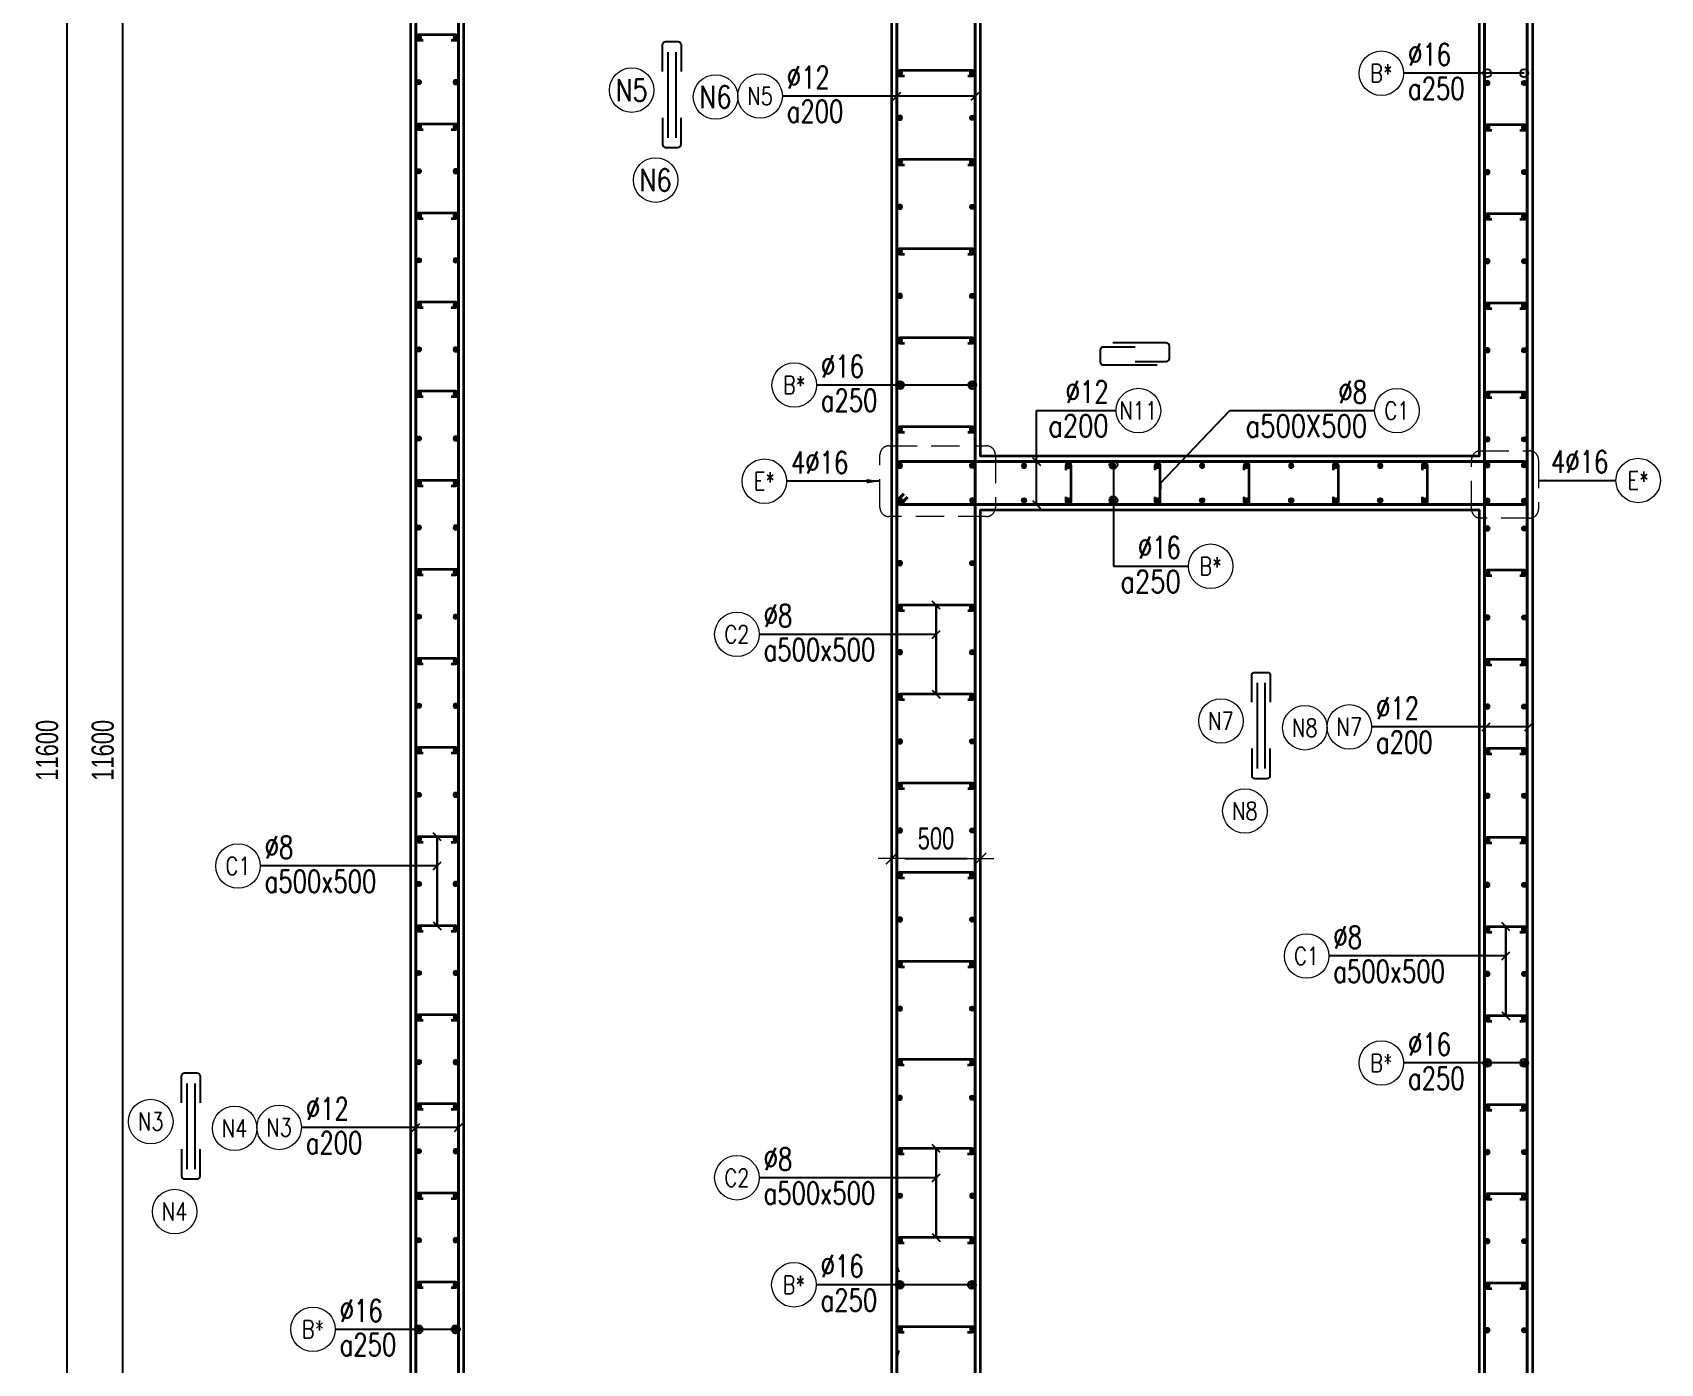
# Model space of a CAD drawing. Header units: millimetres. Extents: x 738475 to 1279438, y -34239 to 156422.
# Drawn here: x 1106320 to 1115459, y 139099 to 146568 of the extents above; entities that cross this region are included whole.
import ezdxf
from ezdxf.enums import TextEntityAlignment as Align

# ---------------------------------------------------------------- set-up
doc = ezdxf.new("R2010")
doc.units = ezdxf.units.MM
doc.header["$MEASUREMENT"] = 0
doc.linetypes.add('HIDDEN', pattern=[9.525, 6.35, -3.175])
doc.linetypes.add('HIDDEN2', pattern=[4.7625, 3.175, -1.5875])
doc.layers.get('0').update_dxf_attribs({"lineweight": 20})
doc.layers.get('Defpoints').update_dxf_attribs({"color": 151, "lineweight": 9})
for name, color, linetype in [('Hidden', 9, 'HIDDEN'), ('Leader', 6, 'Continuous'), ('Ligature', 1, 'Continuous')]:
    doc.layers.add(name, color=color, linetype=linetype)
for name, color, linetype, lineweight in [('KC-LEADER', 153, 'Continuous', 18), ('KC-THEP', 6, 'Continuous', 40), ('NDC_S_DIM', 1, 'Continuous', 15), ('NDC_S_HIDDEN', 8, 'HIDDEN2', 13), ('NDC_S_LEADER', 1, 'Continuous', 15), ('NDC_S_REBAR', 4, 'Continuous', 35), ('NDC_S_STIRRUP', 4, 'Continuous', 40), ('NDC_S_VN TEXT', 7, 'Continuous', 20), ('NDC_S_WALL', 6, 'Continuous', 35)]:
    doc.layers.add(name, color=color, linetype=linetype, lineweight=lineweight)
doc.styles.add('NDC_DIM', font='', dxfattribs={"width": 0.75})
doc.styles.add('NDC_EN TXT', font='romans.shx', dxfattribs={"width": 0.8})
doc.styles.get('NDC_DIM').set_extended_font_data('Dotum')
doc.dimstyles.new('NDC_dim_25', dxfattribs={"dimscale": 25, "dimtxt": 2.5, "dimasz": 1.5, "dimexe": 1.5, "dimexo": 2.5, "dimgap": 1, "dimtad": 1, "dimdec": 0, "dimzin": 0, "dimdsep": 46, "dimtxsty": 'NDC_DIM', "dimblk": 'DIMMARK', "dimcen": 0.09, "dimdle": 1.2, "dimclrd": 1, "dimclre": 1, "dimclrt": 3, "dimadec": 0, "dimazin": 0, "dimtfac": 1, "dimtdec": 0, "dimtix": 1, "dimtofl": 0, "dimtmove": 0, "dimatfit": 3, "dimfxl": 6, "dimfxlon": 1, "dimtolj": 1, "dimtzin": 0, "dimarcsym": 0})
doc.dimstyles.new('NDC_dim_30', dxfattribs={"dimscale": 30, "dimtxt": 2.5, "dimasz": 1.5, "dimexe": 1.5, "dimexo": 2.5, "dimgap": 1, "dimtad": 1, "dimdec": 0, "dimzin": 0, "dimdsep": 46, "dimtxsty": 'NDC_DIM', "dimblk": 'DIMMARK', "dimcen": 0.09, "dimdle": 1.2, "dimclrd": 1, "dimclre": 1, "dimclrt": 3, "dimadec": 0, "dimazin": 0, "dimtfac": 1, "dimtdec": 0, "dimtix": 1, "dimtofl": 0, "dimtmove": 0, "dimatfit": 3, "dimfxl": 6, "dimfxlon": 1, "dimtolj": 1, "dimtzin": 0, "dimarcsym": 0})
doc.dimstyles.new('NDC_dim_50', dxfattribs={"dimscale": 50, "dimtxt": 2.5, "dimasz": 1.5, "dimexe": 1.5, "dimexo": 2.5, "dimgap": 1, "dimtad": 1, "dimdec": 0, "dimzin": 0, "dimdsep": 46, "dimtxsty": 'NDC_DIM', "dimblk": 'DIMMARK', "dimcen": 0.09, "dimdle": 1.2, "dimclrd": 1, "dimclre": 1, "dimclrt": 3, "dimadec": 0, "dimazin": 0, "dimtfac": 1, "dimtdec": 0, "dimtix": 1, "dimtofl": 0, "dimtmove": 0, "dimatfit": 3, "dimfxl": 6, "dimfxlon": 1, "dimtolj": 1, "dimtzin": 0, "dimarcsym": 0})

# ---------------------------------------------------------------- blocks, each defined once
blk = doc.blocks.new('THEP')
at = {"layer": 'KC-LEADER', "color": 6}
blk.add_circle((0, 0), 14, dxfattribs=at)
at = {"layer": 'KC-THEP'}
for p, q in [((-14, 0), (14, 0)), ((9.9, 9.9), (-9.9, -9.9)), ((-9.9, 9.9), (9.9, -9.9)), ((0, 14), (0, -14))]:
    blk.add_line(p, q, dxfattribs=at)
blk = doc.blocks.new('A$C7BC65A55')
at = {"layer": 'Ligature'}
for p, q in [((-15.2, 372, 0), (-15.2, 38.5, 0)), ((15.2, 372, 0), (15.2, 38.5, 0))]:
    blk.add_line(p, q, dxfattribs=at)
for points in [[(-36.2, 296.5), (-36.2, 400.9, -0.414214), (-24, 413.1), (24, 413.1, -0.414214), (36.2, 400.9), (36.2, 296.5)], [(-36.2, 116.5), (-36.2, 12.2, 0.414214), (-24, 0), (24, 0, 0.414214), (36.2, 12.2), (36.2, 116.5)]]:
    blk.add_lwpolyline(points, format="xyb", dxfattribs=at)
blk = doc.blocks.new('DIMMARK')
at = {"layer": 'NDC_S_DIM', "color": 1}
blk.add_line((-1.5, 0), (1, 0), dxfattribs=at)
at = {"layer": 'NDC_S_DIM', "color": 2, "const_width": 0.1}
blk.add_lwpolyline([(-0.42, -0.42), (0.42, 0.42)], dxfattribs=at)
blk = doc.blocks.new('*U11')
blk.add_circle((-2.5, 0), 2.5)
at = {"layer": 'NDC_S_VN TEXT', "color": 3, "style": 'NDC_EN TXT', "width": 0.75}
for tag, p in [('DK1', (0.5, 0.85)), ('KC1', (0.5, -2.97))]:
    blk.add_attdef(tag, p, '', height=2.5, dxfattribs=at)
at = {"layer": 'NDC_S_VN TEXT', "color": 7, "style": 'NDC_EN TXT', "width": 0.8}
blk.add_attdef('SH2', text='', height=2, dxfattribs=at).set_placement((-2.5, 0), align=Align.MIDDLE)
blk = doc.blocks.new('*U12')
blk.add_circle((-2.5, 0), 2.5)
at = {"layer": 'NDC_S_VN TEXT', "color": 3, "style": 'NDC_EN TXT', "width": 0.75}
for tag, p in [('DK1', (0.5, 0.85)), ('KC1', (0.5, -2.97))]:
    blk.add_attdef(tag, p, '', height=2.5, dxfattribs=at)
at = {"layer": 'NDC_S_VN TEXT', "color": 7, "style": 'NDC_EN TXT', "width": 0.8}
blk.add_attdef('SH2', text='', height=2, dxfattribs=at).set_placement((-2.5, 0), align=Align.MIDDLE)
blk = doc.blocks.new('*D1309')
at = {"layer": 'Defpoints', "color": 0, "transparency": 16777216}
for p in [(1111642, 141932.1), (1111142, 141740.7), (1111642, 141740.7)]:
    blk.add_point(p, dxfattribs=at)
at = {"layer": 'NDC_S_DIM', "color": 1, "lineweight": -2, "transparency": 16777216}
for p, q in [((1111142, 141865.7), (1111142, 142007.1)), ((1111217, 141932.1), (1111567, 141932.1)), ((1111642, 141865.7), (1111642, 142007.1))]:
    blk.add_line(p, q, dxfattribs=at)
at = {"layer": 'NDC_S_DIM', "color": 1, "lineweight": -2, "transparency": 16777216, "xscale": 75, "yscale": 75, "zscale": 75, "rotation": 180}
blk.add_blockref('DIMMARK', (1111142, 141932.1), dxfattribs=at)
at = {"layer": 'NDC_S_DIM', "color": 1, "lineweight": -2, "transparency": 16777216, "xscale": 75, "yscale": 75, "zscale": 75}
blk.add_blockref('DIMMARK', (1111642, 141932.1), dxfattribs=at)
at = {"layer": 'NDC_S_DIM', "color": 3, "transparency": 16777216, "insert": (1111392, 142044.7), "char_height": 125, "attachment_point": 5, "style": 'NDC_DIM'}
blk.add_mtext('\\A1;500', dxfattribs=at)
blk = doc.blocks.new('*U13')
blk.add_circle((-2.5, 0), 2.5)
at = {"layer": 'NDC_S_VN TEXT', "color": 3, "style": 'NDC_EN TXT', "width": 0.75}
blk.add_attdef('DK1', (0.5, 0.85), '', height=2.5, dxfattribs=at)
at = {"layer": 'NDC_S_VN TEXT', "color": 7, "style": 'NDC_EN TXT', "width": 0.8}
blk.add_attdef('SH2', text='', height=2, dxfattribs=at).set_placement((-2.5, 0), align=Align.MIDDLE)
blk = doc.blocks.new('*U9')
blk.add_circle((2.5, 0), 2.5)
at = {"layer": 'NDC_S_VN TEXT', "color": 3, "style": 'NDC_EN TXT', "width": 0.75}
blk.add_attdef('DK2', text='', height=2.5, dxfattribs=at).set_placement((-0.85, 0.85), align=Align.RIGHT)
at = {"layer": 'NDC_S_VN TEXT', "color": 7, "style": 'NDC_EN TXT', "width": 0.8}
blk.add_attdef('SH3', text='', height=2, dxfattribs=at).set_placement((2.5, 0), align=Align.MIDDLE)
blk = doc.blocks.new('*U1302')
at = {"layer": 'KC-THEP', "xscale": -1, "rotation": 170.331435563619}
blk.add_blockref('THEP', (0, 0), dxfattribs=at)
blk = doc.blocks.new('*U1295')
at = {"layer": 'NDC_S_HIDDEN', "color": 0, "linetype": 'ByBlock', "lineweight": -2, "transparency": 16777216}
for p in [(0, 0), (250, 0), (500, 0), (750, 0), (1000, 0), (1250, 0), (1500, 0), (1750, 0), (2000, 0), (2250, 0)]:
    blk.add_blockref('*U1302', p, dxfattribs=at)
blk = doc.blocks.new('*U1304')
at = {"layer": 'KC-THEP', "xscale": -1, "rotation": 170.331435563619}
blk.add_blockref('THEP', (0, 0), dxfattribs=at)
blk = doc.blocks.new('*U1303')
at = {"layer": 'NDC_S_HIDDEN', "color": 0, "linetype": 'ByBlock', "lineweight": -2, "transparency": 16777216}
for p in [(0, 0), (250, 0), (500, 0), (750, 0), (1000, 0), (1250, 0), (1500, 0), (1750, 0), (2000, 0), (2250, 0)]:
    blk.add_blockref('*U1304', p, dxfattribs=at)
blk = doc.blocks.new('*U1306')
at = {"layer": 'NDC_S_REBAR'}
blk.add_lwpolyline([(-15, -75), (-15, -100, 1), (15, -100), (15, 100, 1), (-15, 100), (-15, 75)], format="xyb", dxfattribs=at)
blk = doc.blocks.new('*U1305')
at = {"layer": 'NDC_S_HIDDEN', "color": 0, "linetype": 'ByBlock', "lineweight": -2, "transparency": 16777216}
for p in [(0, 0), (500, 0), (1000, 0), (1500, 0), (2000, 0)]:
    blk.add_blockref('*U1306', p, dxfattribs=at)
blk = doc.blocks.new('*U10')
blk.add_circle((2.5, 0), 2.5)
at = {"layer": 'NDC_S_VN TEXT', "color": 3, "style": 'NDC_EN TXT'}
for tag, width, p in [('DK2', 0.75, (-0.85, 0.85)), ('KC2', 0.8, (-0.85, -2.97))]:
    blk.add_attdef(tag, text='', height=2.5, dxfattribs=dict(at, width=width)).set_placement(p, align=Align.RIGHT)
at = {"layer": 'NDC_S_VN TEXT', "color": 7, "style": 'NDC_EN TXT', "width": 0.8}
blk.add_attdef('SH3', text='', height=2, dxfattribs=at).set_placement((2.5, 0), align=Align.MIDDLE)
blk = doc.blocks.new('A$C72321851')
at = {"layer": 'Ligature'}
for points in [[(-60.9, -129.3), (-60.9, 170.9, -0.414214), (-43.3, 188.5), (25.8, 188.5, -0.414214), (43.4, 170.9), (43.4, -4.3)], [(-39.7, -4.3), (-39.7, -179.5, 0.414214), (-22.1, -197.1), (47, -197.1, 0.414214), (64.6, -179.5), (64.6, 120.7)]]:
    blk.add_lwpolyline(points, format="xyb", dxfattribs=at)
blk = doc.blocks.new('*D1313')
at = {"layer": 'Defpoints', "color": 0, "transparency": 16777216}
for p in [(1106827.4, 148340.1), (1109071.3, 148340.1), (1109180.6, 136740.1)]:
    blk.add_point(p, dxfattribs=at)
at = {"layer": 'NDC_S_DIM', "color": 1, "lineweight": -2, "transparency": 16777216}
for p, q in [((1107127.4, 148340.1), (1106752.4, 148340.1)), ((1106827.4, 136815.1), (1106827.4, 148265.1)), ((1107127.4, 136740.1), (1106752.4, 136740.1))]:
    blk.add_line(p, q, dxfattribs=at)
at = {"layer": 'NDC_S_DIM', "color": 1, "lineweight": -2, "transparency": 16777216, "xscale": 75, "yscale": 75, "zscale": 75}
for p, rotation in [((1106827.4, 148340.1), 90), ((1106827.4, 136740.1), 270)]:
    blk.add_blockref('DIMMARK', p, dxfattribs=dict(at, rotation=rotation))
at = {"layer": 'NDC_S_DIM', "color": 3, "transparency": 16777216, "insert": (1106714.8, 142540.1), "char_height": 125, "attachment_point": 5, "rotation": 90, "style": 'NDC_DIM'}
blk.add_mtext('\\A1;11600', dxfattribs=at)
blk = doc.blocks.new('*D1335')
at = {"layer": 'Defpoints', "color": 0, "ltscale": 200, "transparency": 16777216}
for p in [(1106514.8, 148340.1), (1108555.9, 148340.1), (1108556, 136740.4)]:
    blk.add_point(p, dxfattribs=at)
at = {"layer": 'NDC_S_DIM', "color": 1, "lineweight": -2, "ltscale": 200, "transparency": 16777216}
for p, q in [((1106814.8, 148340.1), (1106439.8, 148340.1)), ((1106514.8, 136815.4), (1106514.8, 148265.1)), ((1106814.8, 136740.4), (1106439.8, 136740.4))]:
    blk.add_line(p, q, dxfattribs=at)
at = {"layer": 'NDC_S_DIM', "color": 1, "lineweight": -2, "ltscale": 200, "transparency": 16777216, "xscale": 75, "yscale": 75, "zscale": 75}
for p, rotation in [((1106514.8, 148340.1), 90), ((1106514.8, 136740.4), 270)]:
    blk.add_blockref('DIMMARK', p, dxfattribs=dict(at, rotation=rotation))
at = {"layer": 'NDC_S_DIM', "color": 3, "ltscale": 200, "transparency": 16777216, "insert": (1106402.2, 142540.2), "char_height": 125, "attachment_point": 5, "rotation": 90, "style": 'NDC_DIM'}
blk.add_mtext('\\A1;11600', dxfattribs=at)

msp = doc.modelspace()

# ---------------------------------------------------------------- linework, layer by layer
for centre in [(1109683.672, 146245.096), (1110154.641, 146206.936), (1109818.12, 145740.093), (1112991.726, 142704.578), (1113462.695, 142666.418), (1113126.174, 142199.575), (1106983.672, 140456.368), (1107454.641, 140418.208), (1107118.12, 139951.366)]:
    msp.add_circle(centre, 125)
at = {"layer": 'NDC_S_HIDDEN', "ltscale": 50}
for points in [[(1111127.388, 144248.489), (1111675.487, 144248.489, -0.41421356), (1111725.487, 144198.489), (1111725.487, 143902.369, -0.41421356), (1111675.487, 143852.369), (1111127.388, 143852.369, -0.41421356), (1111077.388, 143902.369), (1111077.388, 144198.489, -0.41421356)], [(1114448.696, 144220.522), (1114724.539, 144220.522, -0.41421356), (1114774.539, 144170.522), (1114774.539, 143892.973, -0.41421356), (1114724.539, 143842.973), (1114448.696, 143842.973, -0.41421356), (1114398.696, 143892.973), (1114398.696, 144170.522, -0.41421356)]]:
    msp.add_lwpolyline(points, format="xyb", close=True, dxfattribs=at)
at = {"layer": 'NDC_S_REBAR'}
for points in [[(1108670.483, 146525.098), (1108695.483, 146525.098, 1), (1108695.483, 146555.098), (1108488.459, 146555.098, 1), (1108488.459, 146525.098), (1108513.459, 146525.098)], [(1111570.483, 146325.098), (1111595.483, 146325.098, 1), (1111595.483, 146355.098), (1111190.014, 146355.098, 1), (1111190.014, 146325.098), (1111215.014, 146325.098)], [(1108670.483, 146025.098), (1108695.483, 146025.098, 1), (1108695.483, 146055.098), (1108488.459, 146055.098, 1), (1108488.459, 146025.098), (1108513.459, 146025.098)], [(1114669.684, 146020.18), (1114694.684, 146020.18, 1), (1114694.684, 146050.18), (1114487.659, 146050.18, 1), (1114487.659, 146020.18), (1114512.659, 146020.18)], [(1111570.483, 145825.098), (1111595.483, 145825.098, 1), (1111595.483, 145855.098), (1111190.014, 145855.098, 1), (1111190.014, 145825.098), (1111215.014, 145825.098)], [(1108670.483, 145525.098), (1108695.483, 145525.098, 1), (1108695.483, 145555.098), (1108488.459, 145555.098, 1), (1108488.459, 145525.098), (1108513.459, 145525.098)], [(1114669.684, 145520.18), (1114694.684, 145520.18, 1), (1114694.684, 145550.18), (1114487.659, 145550.18, 1), (1114487.659, 145520.18), (1114512.659, 145520.18)], [(1111570.483, 145325.098), (1111595.483, 145325.098, 1), (1111595.483, 145355.098), (1111190.014, 145355.098, 1), (1111190.014, 145325.098), (1111215.014, 145325.098)], [(1108670.483, 145025.098), (1108695.483, 145025.098, 1), (1108695.483, 145055.098), (1108488.459, 145055.098, 1), (1108488.459, 145025.098), (1108513.459, 145025.098)], [(1114669.684, 145020.18), (1114694.684, 145020.18, 1), (1114694.684, 145050.18), (1114487.659, 145050.18, 1), (1114487.659, 145020.18), (1114512.659, 145020.18)], [(1111570.483, 144825.098), (1111595.483, 144825.098, 1), (1111595.483, 144855.098), (1111190.014, 144855.098, 1), (1111190.014, 144825.098), (1111215.014, 144825.098)], [(1108670.483, 144525.098), (1108695.483, 144525.098, 1), (1108695.483, 144555.098), (1108488.459, 144555.098, 1), (1108488.459, 144525.098), (1108513.459, 144525.098)], [(1114669.684, 144520.18), (1114694.684, 144520.18, 1), (1114694.684, 144550.18), (1114487.659, 144550.18, 1), (1114487.659, 144520.18), (1114512.659, 144520.18)], [(1111570.483, 144325.098), (1111595.483, 144325.098, 1), (1111595.483, 144355.098), (1111190.014, 144355.098, 1), (1111190.014, 144325.098), (1111215.014, 144325.098)], [(1108670.483, 144025.098), (1108695.483, 144025.098, 1), (1108695.483, 144055.098), (1108488.459, 144055.098, 1), (1108488.459, 144025.098), (1108513.459, 144025.098)], [(1108670.483, 143525.098), (1108695.483, 143525.098, 1), (1108695.483, 143555.098), (1108488.459, 143555.098, 1), (1108488.459, 143525.098), (1108513.459, 143525.098)], [(1114669.684, 143520.18), (1114694.684, 143520.18, 1), (1114694.684, 143550.18), (1114487.659, 143550.18, 1), (1114487.659, 143520.18), (1114512.659, 143520.18)], [(1111570.483, 143325.098), (1111595.483, 143325.098, 1), (1111595.483, 143355.098), (1111190.014, 143355.098, 1), (1111190.014, 143325.098), (1111215.014, 143325.098)], [(1108670.483, 143025.098), (1108695.483, 143025.098, 1), (1108695.483, 143055.098), (1108488.459, 143055.098, 1), (1108488.459, 143025.098), (1108513.459, 143025.098)], [(1114669.684, 143020.18), (1114694.684, 143020.18, 1), (1114694.684, 143050.18), (1114487.659, 143050.18, 1), (1114487.659, 143020.18), (1114512.659, 143020.18)], [(1111570.483, 142825.098), (1111595.483, 142825.098, 1), (1111595.483, 142855.098), (1111190.014, 142855.098, 1), (1111190.014, 142825.098), (1111215.014, 142825.098)], [(1108670.483, 142525.098), (1108695.483, 142525.098, 1), (1108695.483, 142555.098), (1108488.459, 142555.098, 1), (1108488.459, 142525.098), (1108513.459, 142525.098)], [(1114669.684, 142520.18), (1114694.684, 142520.18, 1), (1114694.684, 142550.18), (1114487.659, 142550.18, 1), (1114487.659, 142520.18), (1114512.659, 142520.18)], [(1111570.483, 142325.098), (1111595.483, 142325.098, 1), (1111595.483, 142355.098), (1111190.014, 142355.098, 1), (1111190.014, 142325.098), (1111215.014, 142325.098)], [(1108670.483, 142025.098), (1108695.483, 142025.098, 1), (1108695.483, 142055.098), (1108488.459, 142055.098, 1), (1108488.459, 142025.098), (1108513.459, 142025.098)], [(1114669.684, 142020.18), (1114694.684, 142020.18, 1), (1114694.684, 142050.18), (1114487.659, 142050.18, 1), (1114487.659, 142020.18), (1114512.659, 142020.18)], [(1111570.483, 141825.098), (1111595.483, 141825.098, 1), (1111595.483, 141855.098), (1111190.014, 141855.098, 1), (1111190.014, 141825.098), (1111215.014, 141825.098)], [(1108670.483, 141525.098), (1108695.483, 141525.098, 1), (1108695.483, 141555.098), (1108488.459, 141555.098, 1), (1108488.459, 141525.098), (1108513.459, 141525.098)], [(1114669.684, 141520.18), (1114694.684, 141520.18, 1), (1114694.684, 141550.18), (1114487.659, 141550.18, 1), (1114487.659, 141520.18), (1114512.659, 141520.18)], [(1111570.483, 141325.098), (1111595.483, 141325.098, 1), (1111595.483, 141355.098), (1111190.014, 141355.098, 1), (1111190.014, 141325.098), (1111215.014, 141325.098)], [(1108670.483, 141025.098), (1108695.483, 141025.098, 1), (1108695.483, 141055.098), (1108488.459, 141055.098, 1), (1108488.459, 141025.098), (1108513.459, 141025.098)], [(1114669.684, 141020.18), (1114694.684, 141020.18, 1), (1114694.684, 141050.18), (1114487.659, 141050.18, 1), (1114487.659, 141020.18), (1114512.659, 141020.18)], [(1111568.928, 140775.098), (1111593.928, 140775.098, 1), (1111593.928, 140805.098), (1111188.459, 140805.098, 1), (1111188.459, 140775.098), (1111213.459, 140775.098)], [(1108670.483, 140525.098), (1108695.483, 140525.098, 1), (1108695.483, 140555.098), (1108488.459, 140555.098, 1), (1108488.459, 140525.098), (1108513.459, 140525.098)], [(1114669.684, 140520.18), (1114694.684, 140520.18, 1), (1114694.684, 140550.18), (1114487.659, 140550.18, 1), (1114487.659, 140520.18), (1114512.659, 140520.18)], [(1111568.928, 140275.098), (1111593.928, 140275.098, 1), (1111593.928, 140305.098), (1111188.459, 140305.098, 1), (1111188.459, 140275.098), (1111213.459, 140275.098)], [(1108670.483, 140025.098), (1108695.483, 140025.098, 1), (1108695.483, 140055.098), (1108488.459, 140055.098, 1), (1108488.459, 140025.098), (1108513.459, 140025.098)], [(1114669.684, 140020.18), (1114694.684, 140020.18, 1), (1114694.684, 140050.18), (1114487.659, 140050.18, 1), (1114487.659, 140020.18), (1114512.659, 140020.18)], [(1111568.928, 139775.098), (1111593.928, 139775.098, 1), (1111593.928, 139805.098), (1111188.459, 139805.098, 1), (1111188.459, 139775.098), (1111213.459, 139775.098)], [(1108670.483, 139525.098), (1108695.483, 139525.098, 1), (1108695.483, 139555.098), (1108488.459, 139555.098, 1), (1108488.459, 139525.098), (1108513.459, 139525.098)], [(1114669.684, 139520.18), (1114694.684, 139520.18, 1), (1114694.684, 139550.18), (1114487.659, 139550.18, 1), (1114487.659, 139520.18), (1114512.659, 139520.18)], [(1111568.928, 139275.098), (1111593.928, 139275.098, 1), (1111593.928, 139305.098), (1111188.459, 139305.098, 1), (1111188.459, 139275.098), (1111213.459, 139275.098)]]:
    msp.add_lwpolyline(points, format="xyb", dxfattribs=at)
at = {"layer": 'NDC_S_STIRRUP'}
for points in [[(1108511.971, 136430.098), (1108471.971, 136390.098, 0.41421356), (1108491.971, 136370.098), (1108691.971, 136370.098, 0.41421356), (1108711.971, 136390.098), (1108711.971, 148690.098, 0.41421356), (1108691.971, 148710.098), (1108491.971, 148710.098, 0.41421356), (1108471.971, 148690.098), (1108471.971, 136390.098, 0.41421356), (1108491.971, 136370.098), (1108531.971, 136410.098)], [(1111181.971, 139171.449), (1111171.971, 139141.449), (1111171.971, 148690.098, -0.41421356), (1111191.971, 148710.098), (1111591.971, 148710.098, -0.41421356), (1111611.971, 148690.098), (1111611.971, 145440.773), (1111611.971, 145440.773)], [(1114511.171, 136430.098), (1114471.171, 136390.098, 0.41421356), (1114491.171, 136370.098), (1114691.171, 136370.098, 0.41421356), (1114711.171, 136390.098), (1114711.171, 148690.098, 0.41421356), (1114691.171, 148710.098), (1114491.171, 148710.098, 0.41421356), (1114471.171, 148690.098), (1114471.171, 136390.098, 0.41421356), (1114491.171, 136370.098), (1114531.171, 136410.098)], [(1111611.971, 145940.098), (1111611.971, 145940.098), (1111611.971, 136390.098, -0.41421356), (1111591.971, 136370.098), (1111191.971, 136370.098, -0.41421356), (1111171.971, 136390.098), (1111171.971, 139640.773), (1111181.971, 139610.773)], [(1111231.971, 143960.098), (1111191.971, 143920.098, -0.41421356), (1111171.971, 143940.098), (1111171.971, 144140.098, -0.41421356), (1111191.971, 144160.098), (1114691.171, 144160.098, -0.41421356), (1114711.171, 144140.098), (1114711.171, 143940.098, -0.41435759), (1114691.171, 143920.098), (1111191.971, 143920.098, -0.41421356), (1111171.971, 143940.098), (1111211.971, 143980.098)], [(1111231.971, 143960.098), (1111191.971, 143920.098, -0.41421356), (1111171.971, 143940.098), (1111171.971, 144140.098, -0.41421356), (1111191.971, 144160.098), (1114691.171, 144160.098, -0.41421356), (1114711.171, 144140.098), (1114711.171, 143940.098, -0.41435759), (1114691.171, 143920.098), (1111191.971, 143920.098, -0.41421356), (1111171.971, 143940.098), (1111211.971, 143980.098)]]:
    msp.add_lwpolyline(points, format="xyb", dxfattribs=at)
at = {"layer": 'NDC_S_WALL'}
for points in [[(1108441.971, 148740.098), (1108441.971, 136340.098), (1109391.971, 136340.098), (1109391.971, 136640.098), (1108741.971, 136640.098), (1108741.971, 148440.098)], [(1111141.971, 148440.098), (1111141.971, 136640.098), (1110491.971, 136640.098), (1110491.971, 136340.098), (1111141.971, 136340.098), (1111641.971, 136340.098), (1111641.971, 143890.098), (1114441.971, 143890.098), (1114441.971, 136340.098), (1115291.971, 136340.098), (1115291.971, 136840.098), (1114741.971, 136840.098), (1114741.971, 148240.098)], [(1114441.971, 148240.098), (1114441.971, 144190.098), (1111641.971, 144190.098), (1111641.971, 148240.098)]]:
    msp.add_lwpolyline(points, dxfattribs=at)

# ---------------------------------------------------------------- block references
at = {"layer": 'Hidden', "xscale": 1.44, "yscale": 1.44, "zscale": 1.44}
for p in [(1109908.752, 145922.815, 0.03), (1113216.806, 142382.298, 0.03), (1107208.752, 140134.088, 0.03)]:
    msp.add_blockref('A$C7BC65A55', p, dxfattribs=at)
at = {"layer": 'KC-THEP'}
for p, rotation in [((1108488.459, 146540.098), 189.6685644363809), ((1111595.483, 146340.098), 9.668564436380926), ((1108488.459, 146290.098), 189.6685644363809), ((1114694.684, 146285.18), 9.668564436380926), ((1108488.459, 146040.098), 189.6685644363809), ((1111595.483, 146090.098), 9.668564436380926), ((1114694.684, 146035.18), 9.668564436380926), ((1108488.459, 145790.098), 189.6685644363809), ((1111595.483, 145840.098), 9.668564436380926), ((1114694.684, 145785.18), 9.668564436380926), ((1111595.483, 145590.098), 9.668564436380926), ((1108488.459, 145540.098), 189.6685644363809), ((1114694.684, 145535.18), 9.668564436380926), ((1111595.483, 145340.098), 9.668564436380926), ((1108488.459, 145290.098), 189.6685644363809), ((1114694.684, 145285.18), 9.668564436380926), ((1108488.459, 145040.098), 189.6685644363809), ((1111595.483, 145090.098), 9.668564436380926), ((1114694.684, 145035.18), 9.668564436380926), ((1111595.483, 144840.098), 9.668564436380926), ((1108488.459, 144790.098), 189.6685644363809), ((1114694.684, 144785.18), 9.668564436380926), ((1111595.483, 144590.098), 9.668564436380926), ((1108488.459, 144540.098), 189.6685644363809), ((1114694.684, 144535.18), 9.668564436380926), ((1108488.459, 144290.098), 189.6685644363809), ((1111595.483, 144340.098), 9.668564436380926), ((1114694.684, 144285.18), 9.668564436380926), ((1111595.483, 144137.32), 9.668564436380926), ((1114694.684, 144139.672), 9.668564436380926), ((1108488.459, 144040.098), 189.6685644363809), ((1111190.014, 143942.876), 189.6685644363807), ((1114694.684, 143941.082), 9.668564436380926), ((1108488.459, 143790.098), 189.6685644363809), ((1114694.684, 143785.18), 9.668564436380926), ((1111595.483, 143590.098), 9.668564436380926), ((1108488.459, 143540.098), 189.6685644363809), ((1114694.684, 143535.18), 9.668564436380926), ((1108488.459, 143290.098), 189.6685644363809), ((1111595.483, 143340.098), 9.668564436380926), ((1114694.684, 143285.18), 9.668564436380926), ((1108488.459, 143040.098), 189.6685644363809), ((1111595.483, 143090.098), 9.668564436380926), ((1114694.684, 143035.18), 9.668564436380926), ((1111595.483, 142840.098), 9.668564436380926), ((1108488.459, 142790.098), 189.6685644363809), ((1114694.684, 142785.18), 9.668564436380926), ((1111595.483, 142590.098), 9.668564436380926), ((1108488.459, 142540.098), 189.6685644363809), ((1114694.684, 142535.18), 9.668564436380926), ((1108488.459, 142290.098), 189.6685644363809), ((1111595.483, 142340.098), 9.668564436380926), ((1114694.684, 142285.18), 9.668564436380926), ((1108488.459, 142040.098), 189.6685644363809), ((1111595.483, 142090.098), 9.668564436380926), ((1114694.684, 142035.18), 9.668564436380926), ((1111595.483, 141840.098), 9.668564436380926), ((1108488.459, 141790.098), 189.6685644363809), ((1114694.684, 141785.18), 9.668564436380926), ((1111595.483, 141590.098), 9.668564436380926), ((1108488.459, 141540.098), 189.6685644363809), ((1114694.684, 141535.18), 9.668564436380926), ((1108488.459, 141290.098), 189.6685644363809), ((1111595.483, 141340.098), 9.668564436380926), ((1114694.684, 141285.18), 9.668564436380926), ((1111595.483, 141090.098), 9.668564436380926), ((1108488.459, 141040.098), 189.6685644363809), ((1114694.684, 141035.18), 9.668564436380926), ((1108488.459, 140790.098), 189.6685644363809), ((1111188.459, 140790.098), 189.6685644363809), ((1114694.684, 140785.18), 9.668564436380926), ((1111595.483, 140590.098), 9.668564436380926), ((1108488.459, 140540.098), 189.6685644363809), ((1114694.684, 140535.18), 9.668564436380926), ((1108488.459, 140290.098), 189.6685644363809), ((1111188.459, 140290.098), 189.6685644363809), ((1114694.684, 140285.18), 9.668564436380926), ((1108488.459, 140040.098), 189.6685644363809), ((1111188.459, 140040.098), 189.6685644363809), ((1114694.684, 140035.18), 9.668564436380926), ((1108488.459, 139790.098), 189.6685644363809), ((1111188.459, 139790.098), 189.6685644363809), ((1114694.684, 139785.18), 9.668564436380926), ((1108488.459, 139540.098), 189.6685644363809), ((1111188.459, 139540.098), 189.6685644363809), ((1114694.684, 139535.18), 9.668564436380926), ((1108488.459, 139290.098), 189.6685644363809), ((1111188.459, 139290.098), 189.6685644363809), ((1114694.684, 139285.18), 9.668564436380926)]:
    msp.add_blockref('THEP', p, dxfattribs=dict(at, rotation=rotation))
at = {"layer": 'KC-THEP', "xscale": -1}
for p, rotation in [((1108695.483, 146540.098), 170.331435563619), ((1111190.014, 146340.098), 350.3314355636192), ((1108695.483, 146290.098), 170.331435563619), ((1114487.659, 146285.18), 350.3314355636191), ((1108695.483, 146040.098), 170.331435563619), ((1111190.014, 146090.098), 350.3314355636192), ((1114487.659, 146035.18), 350.3314355636191), ((1108695.483, 145790.098), 170.331435563619), ((1111190.014, 145840.098), 350.3314355636192), ((1114487.659, 145785.18), 350.3314355636191), ((1111190.014, 145590.098), 350.3314355636192), ((1108695.483, 145540.098), 170.331435563619), ((1114487.659, 145535.18), 350.3314355636191), ((1111190.014, 145340.098), 350.3314355636192), ((1108695.483, 145290.098), 170.331435563619), ((1114487.659, 145285.18), 350.3314355636191), ((1108695.483, 145040.098), 170.331435563619), ((1111190.014, 145090.098), 350.3314355636192), ((1114487.659, 145035.18), 350.3314355636191), ((1111190.014, 144840.098), 350.3314355636192), ((1108695.483, 144790.098), 170.331435563619), ((1114487.659, 144785.18), 350.3314355636191), ((1111190.014, 144590.098), 350.3314355636192), ((1108695.483, 144540.098), 170.331435563619), ((1114487.659, 144535.18), 350.3314355636191), ((1108695.483, 144290.098), 170.331435563619), ((1111190.014, 144340.098), 350.3314355636192), ((1114487.659, 144285.18), 350.3314355636191), ((1111190.014, 144137.32), 350.3314355636192), ((1114487.659, 144139.672), 350.3314355636191), ((1108695.483, 144040.098), 170.331435563619), ((1111595.483, 143942.876), 170.331435563619), ((1114487.659, 143941.082), 350.3314355636191), ((1108695.483, 143790.098), 170.331435563619), ((1114487.659, 143785.18), 350.3314355636191), ((1111190.014, 143590.098), 350.3314355636192), ((1108695.483, 143540.098), 170.331435563619), ((1114487.659, 143535.18), 350.3314355636191), ((1108695.483, 143290.098), 170.331435563619), ((1111190.014, 143340.098), 350.3314355636192), ((1114487.659, 143285.18), 350.3314355636191), ((1108695.483, 143040.098), 170.331435563619), ((1111190.014, 143090.098), 350.3314355636192), ((1114487.659, 143035.18), 350.3314355636191), ((1111190.014, 142840.098), 350.3314355636192), ((1108695.483, 142790.098), 170.331435563619), ((1114487.659, 142785.18), 350.3314355636191), ((1111190.014, 142590.098), 350.3314355636192), ((1108695.483, 142540.098), 170.331435563619), ((1114487.659, 142535.18), 350.3314355636191), ((1108695.483, 142290.098), 170.331435563619), ((1111190.014, 142340.098), 350.3314355636192), ((1114487.659, 142285.18), 350.3314355636191), ((1108695.483, 142040.098), 170.331435563619), ((1111190.014, 142090.098), 350.3314355636192), ((1114487.659, 142035.18), 350.3314355636191), ((1111190.014, 141840.098), 350.3314355636192), ((1108695.483, 141790.098), 170.331435563619), ((1114487.659, 141785.18), 350.3314355636191), ((1111190.014, 141590.098), 350.3314355636192), ((1108695.483, 141540.098), 170.331435563619), ((1114487.659, 141535.18), 350.3314355636191), ((1108695.483, 141290.098), 170.331435563619), ((1111190.014, 141340.098), 350.3314355636192), ((1114487.659, 141285.18), 350.3314355636191), ((1111190.014, 141090.098), 350.3314355636192), ((1108695.483, 141040.098), 170.331435563619), ((1114487.659, 141035.18), 350.3314355636191), ((1108695.483, 140790.098), 170.331435563619), ((1111595.483, 140790.098), 170.331435563619), ((1114487.659, 140785.18), 350.3314355636191), ((1111188.459, 140590.098), 350.3314355636191), ((1108695.483, 140540.098), 170.331435563619), ((1114487.659, 140535.18), 350.3314355636191), ((1108695.483, 140290.098), 170.331435563619), ((1111595.483, 140290.098), 170.331435563619), ((1114487.659, 140285.18), 350.3314355636191), ((1108695.483, 140040.098), 170.331435563619), ((1111595.483, 140040.098), 170.331435563619), ((1114487.659, 140035.18), 350.3314355636191), ((1108695.483, 139790.098), 170.331435563619), ((1111595.483, 139790.098), 170.331435563619), ((1114487.659, 139785.18), 350.3314355636191), ((1108695.483, 139540.098), 170.331435563619), ((1111595.483, 139540.098), 170.331435563619), ((1114487.659, 139535.18), 350.3314355636191), ((1108695.483, 139290.098), 170.331435563619), ((1111595.483, 139290.098), 170.331435563619), ((1114487.659, 139285.18), 350.3314355636191)]:
    msp.add_blockref('THEP', p, dxfattribs=dict(at, rotation=rotation))
at = {"layer": 'Leader', "rotation": 89.99999999999997}
msp.add_blockref('A$C72321851', (1112505.005, 144761.772), dxfattribs=at)
at = {"layer": 'NDC_S_HIDDEN'}
for name, p in [('*U1295', (1111886.053, 144137.32)), ('*U1305', (1112136.053, 144037.32))]:
    msp.add_blockref(name, p, dxfattribs=at)
at = {"layer": 'NDC_S_HIDDEN', "xscale": -1, "rotation": 180}
msp.add_blockref('*U1303', (1111886.053, 143942.876), dxfattribs=at)
at = {"layer": 'NDC_S_VN TEXT', "xscale": 50, "yscale": 50, "zscale": 50}
for name, p, values in [('*U11', (1114017.52, 146340.281), {'SH2': 'B*', 'DK1': '%%C16', 'KC1': 'a250'}), ('*U11', (1110529.584, 146212.104), {'SH2': 'N5', 'DK1': '%%C12', 'KC1': 'a200'}), ('*U11', (1110721.068, 144590.098), {'SH2': 'B*', 'DK1': '%%C16', 'KC1': 'a250'}), ('*U10', (1112403.584, 144446.946), {'SH3': 'N11', 'DK2': '%%C12', 'KC2': 'a200'}), ('*U10', (1113854.552, 144446.31), {'SH3': 'C1', 'DK2': '%%c8', 'KC2': 'a500X500'}), ('*U13', (1110553.475, 144050.429), {'SH2': 'E*', 'DK1': '4%%C16'}), ('*U9', (1115209.117, 144054.248), {'SH3': 'E*', 'DK2': '4%%C16'}), ('*U10', (1112808.903, 143573.164), {'SH3': 'B*', 'DK2': '%%C16', 'KC2': 'a250'}), ('*U12', (1110399.436, 143190.736), {'SH2': 'C2', 'DK1': '%%c8', 'KC1': 'a500x500'}), ('*U11', (1113837.638, 142671.586), {'SH2': 'N7', 'DK1': '%%C12', 'KC1': 'a200'}), ('*U12', (1107598.658, 141890.736), {'SH2': 'C1', 'DK1': '%%c8', 'KC1': 'a500x500'}), ('*U12', (1113597.858, 141385.818), {'SH2': 'C1', 'DK1': '%%c8', 'KC1': 'a500x500'}), ('*U11', (1114017.52, 140785.18), {'SH2': 'B*', 'DK1': '%%C16', 'KC1': 'a250'}), ('*U11', (1107829.584, 140423.377), {'SH2': 'N3', 'DK1': '%%C12', 'KC1': 'a200'}), ('*U12', (1110399.436, 140140.736), {'SH2': 'C2', 'DK1': '%%c8', 'KC1': 'a500x500'}), ('*U11', (1110719.512, 139540.098), {'SH2': 'B*', 'DK1': '%%C16', 'KC1': 'a250'}), ('*U11', (1108019.512, 139290.098), {'SH2': 'B*', 'DK1': '%%C16', 'KC1': 'a250'})]:
    msp.add_blockref(name, p, dxfattribs=at).add_auto_attribs(values)

# ---------------------------------------------------------------- texts
at = {"layer": 'NDC_S_VN TEXT', "color": 7, "style": 'NDC_EN TXT', "width": 0.8}
for tag, height, p in [('N5', 125, (1109683.672, 146245.096)), ('N6', 125, (1110154.641, 146206.936)), ('N6', 125, (1109818.12, 145740.093)), ('N7', 100, (1112991.726, 142704.578)), ('N8', 100, (1113462.695, 142666.418)), ('N8', 100, (1113126.174, 142199.575)), ('N3', 100, (1106983.672, 140456.368)), ('N4', 100, (1107454.641, 140418.208)), ('N4', 100, (1107118.12, 139951.366))]:
    msp.add_attdef(tag, text='3', height=height, dxfattribs=at).set_placement(p, align=Align.MIDDLE)

# ---------------------------------------------------------------- dimensions: what is measured, and where the dimension line sits
at = {"layer": 'NDC_S_DIM', "ltscale": 200}
dim = msp.add_linear_dim(base=(1106514.792, 148340.098), p1=(1108555.956, 136740.352), p2=(1108555.859, 148340.098), angle=90, dimstyle='NDC_dim_50', override={"dimtmove": 1}, dxfattribs=at)
dim.commit()
dim.dimension.update_dxf_attribs({"geometry": '*D1335', "text_midpoint": (1106402.207, 142540.225)})
at = {"layer": 'NDC_S_DIM'}
dim = msp.add_linear_dim(base=(1106827.387, 148340.098), p1=(1109180.608, 136740.098), p2=(1109071.275, 148340.098), angle=90, dimstyle='NDC_dim_50', override={"dimtmove": 1}, dxfattribs=at)
dim.commit()
dim.dimension.update_dxf_attribs({"geometry": '*D1313', "text_midpoint": (1106714.803, 142540.098)})
dim = msp.add_linear_dim(base=(1111641.971, 141932.132), p1=(1111141.971, 141740.692), p2=(1111641.971, 141740.692), dimstyle='NDC_dim_50', override={"dimtmove": 1}, dxfattribs=at)
dim.commit()
dim.dimension.update_dxf_attribs({"geometry": '*D1309', "text_midpoint": (1111391.971, 142044.717)})

# ---------------------------------------------------------------- leaders
at = {"layer": 'NDC_S_LEADER'}
for points, dimstyle, override in [([(1114693.491, 146340.281), (1114017.52, 146340.281)], 'NDC_dim_30', {"dimtad": 0, "dimldrblk": 'Origin'}), ([(1114486.467, 146340.281), (1114017.52, 146340.281)], 'NDC_dim_30', {"dimtad": 0, "dimldrblk": 'Origin'}), ([(1111611.971, 146211.923), (1110529.583, 146211.923)], 'NDC_dim_30', {"dimtad": 0, "dimldrblk": 'Oblique'}), ([(1111171.971, 146211.923), (1110529.583, 146211.923)], 'NDC_dim_30', {"dimtad": 0, "dimldrblk": 'Oblique'}), ([(1111595.483, 144590.098), (1110721.068, 144590.098)], 'NDC_dim_30', {"dimtad": 0, "dimldrblk": 'Origin'}), ([(1111190.014, 144590.098), (1110721.068, 144590.098)], 'NDC_dim_30', {"dimtad": 0, "dimldrblk": 'Origin'}), ([(1111956.148, 143920.098), (1111956.148, 144446.765), (1112403.583, 144446.765)], 'NDC_dim_30', {"dimgap": 1, "dimtad": 0, "dimldrblk": 'Oblique'}), ([(1111956.148, 144160.098), (1111956.148, 144446.765), (1112403.583, 144446.765)], 'NDC_dim_30', {"dimtad": 0, "dimldrblk": 'Oblique'}), ([(1112651.053, 144037.32), (1113041.656, 144446.309), (1113854.552, 144446.309)], 'NDC_dim_30', {"dimtad": 0, "dimldrblk": 'Oblique'}), ([(1112388.292, 144142.876), (1112388.292, 143572.983), (1112808.903, 143572.983)], 'NDC_dim_30', {"dimgap": 1, "dimtad": 0, "dimldrblk": 'Origin'}), ([(1111077.388, 144050.429), (1110553.475, 144050.429)], 'NDC_dim_50', {"dimgap": 1, "dimtad": 0}), ([(1114774.539, 144054.248), (1115209.117, 144054.248)], 'NDC_dim_25', {"dimgap": 1, "dimtad": 0}), ([(1112388.292, 143942.876), (1112388.292, 143572.983), (1112808.903, 143572.983)], 'NDC_dim_30', {"dimgap": 1, "dimtad": 0, "dimldrblk": 'Origin'}), ([(1111392.749, 143355.098), (1111392.749, 142855.098)], 'NDC_dim_30', {"dimtad": 0, "dimldrblk": 'Oblique'}), ([(1111392.749, 142855.098), (1111392.749, 143355.098)], 'NDC_dim_30', {"dimtad": 0, "dimldrblk": 'Oblique'}), ([(1111392.749, 143190.736), (1110399.436, 143190.736)], 'NDC_dim_30', {"dimtad": 0, "dimldrblk": 'Oblique'}), ([(1114720.026, 142671.405), (1113837.638, 142671.405)], 'NDC_dim_30', {"dimtad": 0, "dimldrblk": 'Oblique'}), ([(1114480.026, 142671.405), (1113837.638, 142671.405)], 'NDC_dim_30', {"dimtad": 0, "dimldrblk": 'Oblique'}), ([(1108591.971, 142055.098), (1108591.971, 141555.098)], 'NDC_dim_30', {"dimtad": 0, "dimldrblk": 'Oblique'}), ([(1108591.971, 141555.098), (1108591.971, 142055.098)], 'NDC_dim_30', {"dimtad": 0, "dimldrblk": 'Oblique'}), ([(1108591.971, 141890.736), (1107598.658, 141890.736)], 'NDC_dim_30', {"dimtad": 0, "dimldrblk": 'Oblique'}), ([(1114591.171, 141550.18), (1114591.171, 141050.18)], 'NDC_dim_30', {"dimtad": 0, "dimldrblk": 'Oblique'}), ([(1114591.171, 141050.18), (1114591.171, 141550.18)], 'NDC_dim_30', {"dimtad": 0, "dimldrblk": 'Oblique'}), ([(1114591.171, 141385.817), (1113597.858, 141385.817)], 'NDC_dim_30', {"dimtad": 0, "dimldrblk": 'Oblique'}), ([(1114693.491, 140785.18), (1114017.52, 140785.18)], 'NDC_dim_30', {"dimtad": 0, "dimldrblk": 'Origin'}), ([(1114486.467, 140785.18), (1114017.52, 140785.18)], 'NDC_dim_30', {"dimtad": 0, "dimldrblk": 'Origin'}), ([(1108711.971, 140423.196), (1107829.583, 140423.196)], 'NDC_dim_30', {"dimtad": 0, "dimldrblk": 'Oblique'}), ([(1108471.971, 140423.196), (1107829.583, 140423.196)], 'NDC_dim_30', {"dimtad": 0, "dimldrblk": 'Oblique'}), ([(1111392.749, 140305.098), (1111392.749, 139805.098)], 'NDC_dim_30', {"dimtad": 0, "dimldrblk": 'Oblique'}), ([(1111392.749, 139805.098), (1111392.749, 140305.098)], 'NDC_dim_30', {"dimtad": 0, "dimldrblk": 'Oblique'}), ([(1111392.749, 140140.736), (1110399.436, 140140.736)], 'NDC_dim_30', {"dimtad": 0, "dimldrblk": 'Oblique'}), ([(1111593.928, 139540.098), (1110719.512, 139540.098)], 'NDC_dim_30', {"dimtad": 0, "dimldrblk": 'Origin'}), ([(1111188.459, 139540.098), (1110719.512, 139540.098)], 'NDC_dim_30', {"dimtad": 0, "dimldrblk": 'Origin'}), ([(1108695.483, 139290.098), (1108019.512, 139290.098)], 'NDC_dim_30', {"dimtad": 0, "dimldrblk": 'Origin'}), ([(1108488.459, 139290.098), (1108019.512, 139290.098)], 'NDC_dim_30', {"dimtad": 0, "dimldrblk": 'Origin'})]:
    msp.add_leader(points, dimstyle=dimstyle, override=override, dxfattribs=at)

doc.saveas('drawing.dxf')
